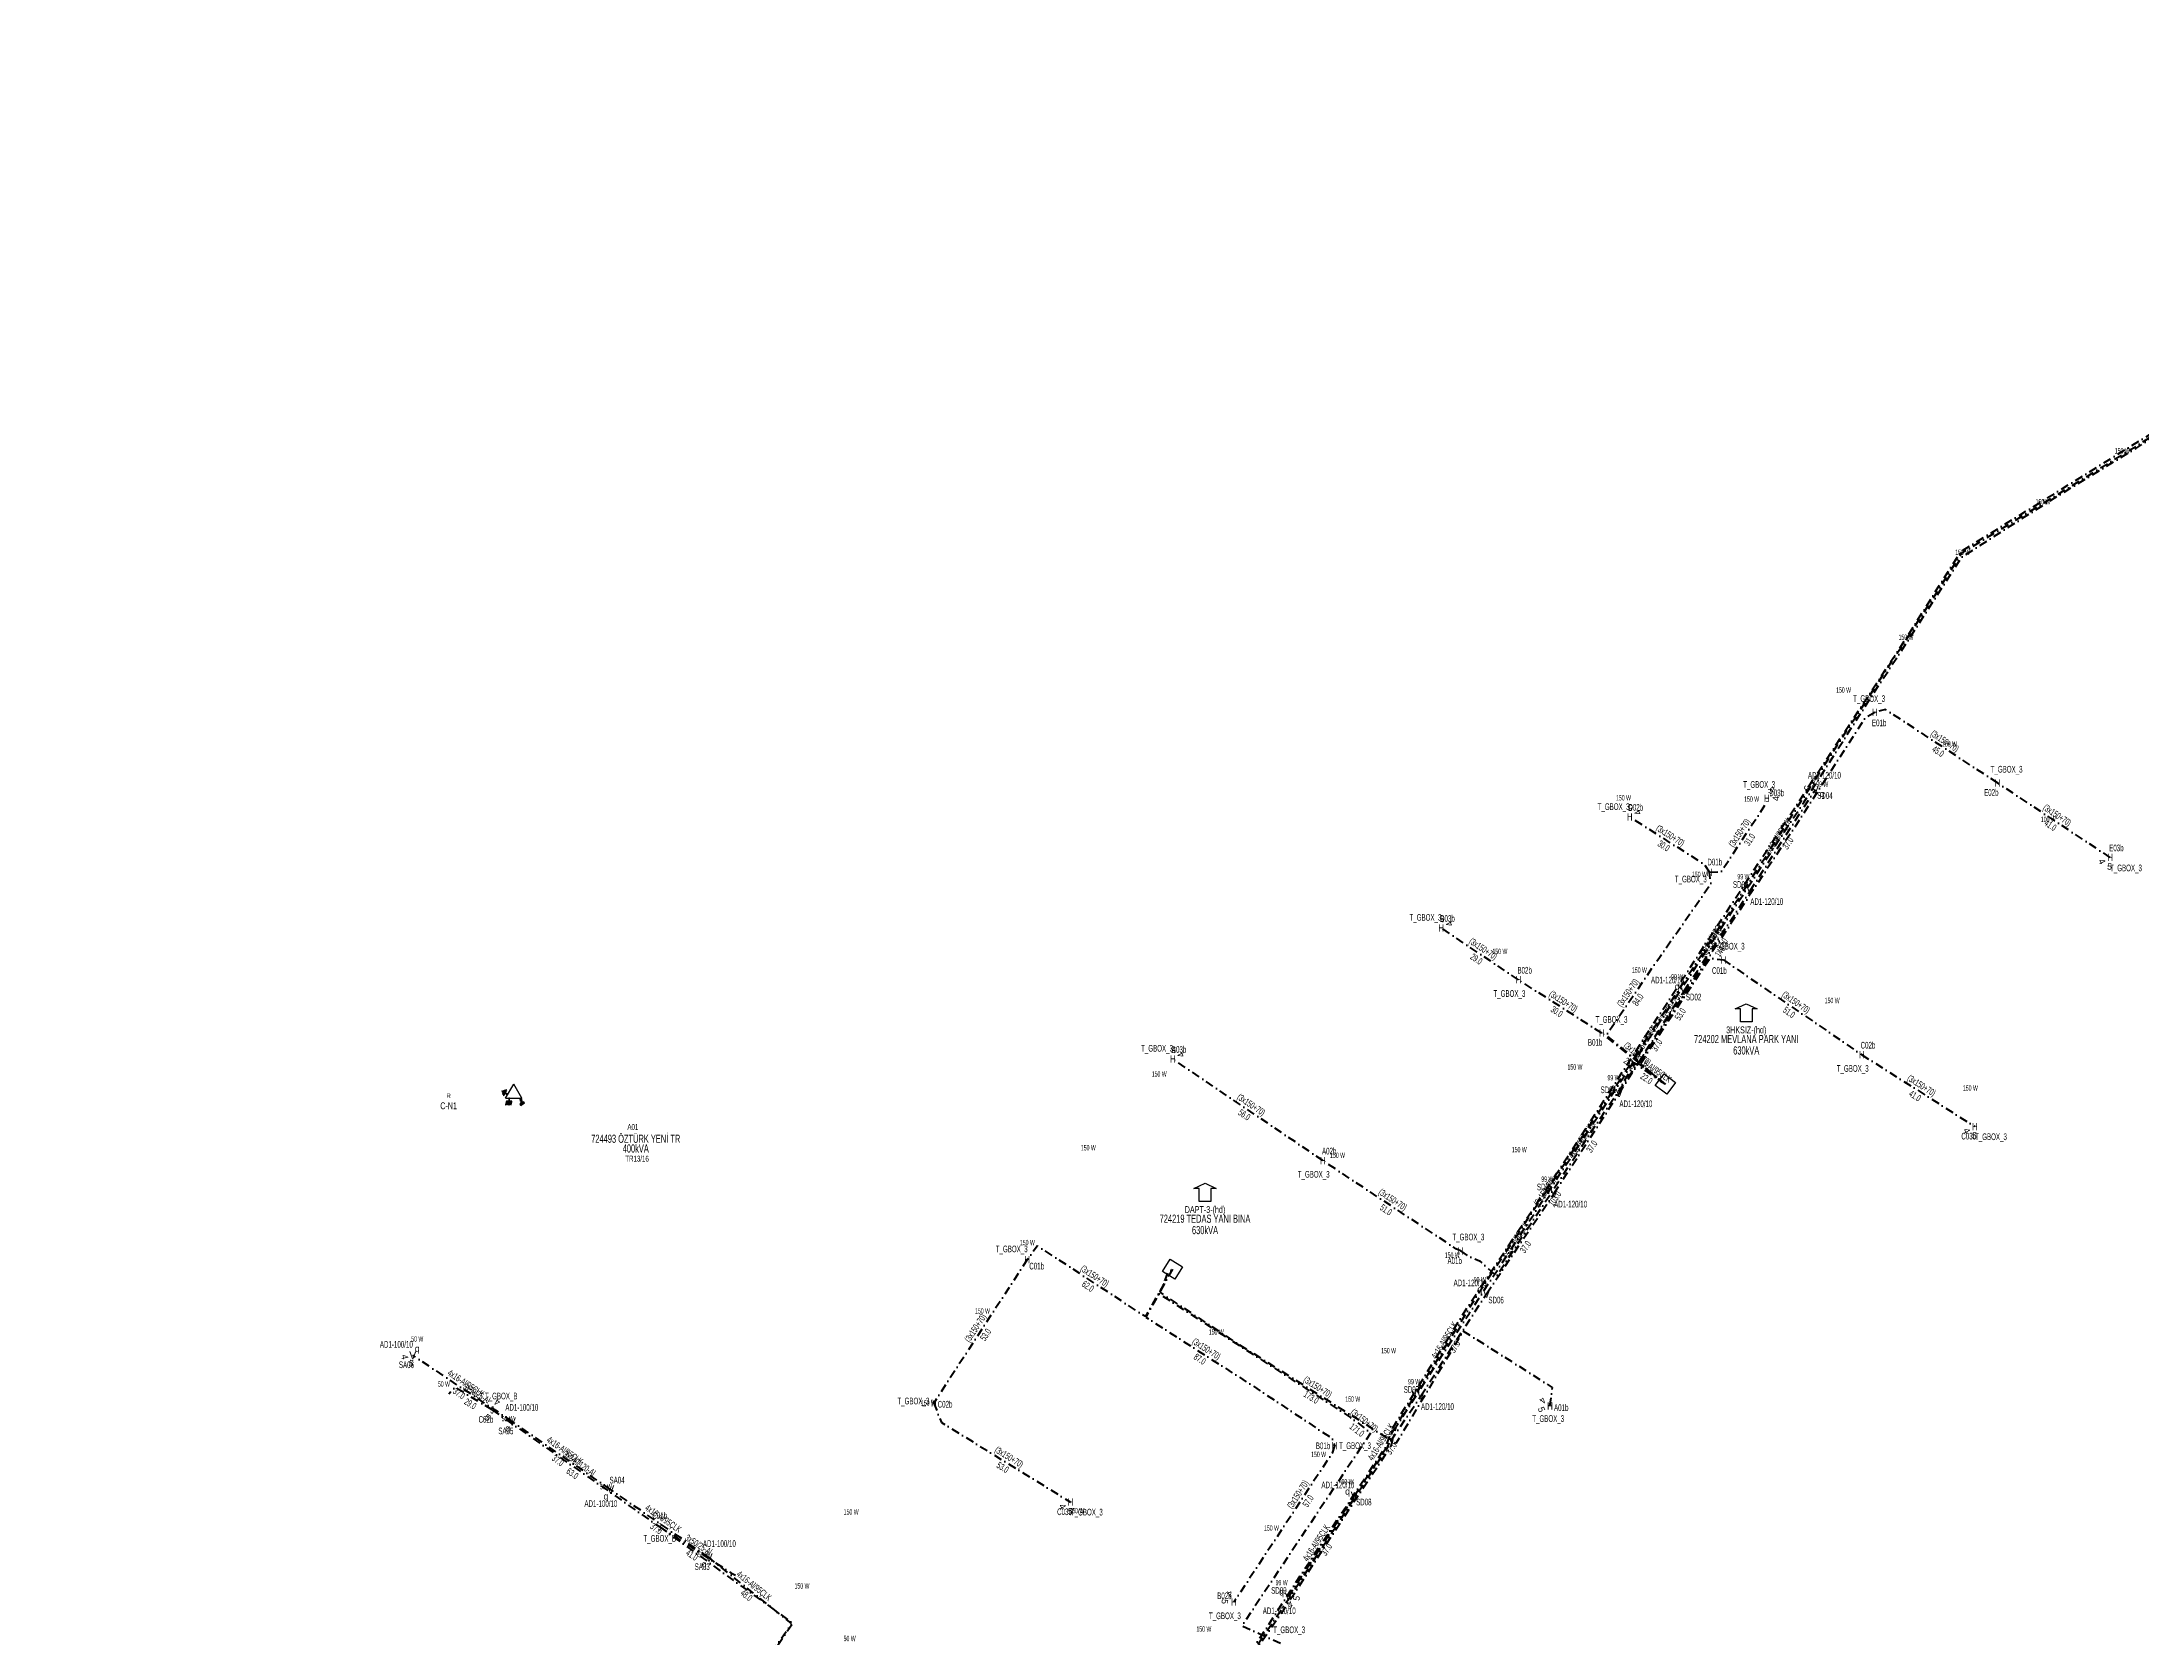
# Model space of a CAD drawing. Header units: millimetres. Extents: x 524161 to 529034, y 4027937 to 4030642.
# Drawn here: x 526650 to 527295, y 4029741 to 4030231 of the extents above; entities that cross this region are included whole.
import ezdxf
from ezdxf.enums import TextEntityAlignment as Align

# ---------------------------------------------------------------- set-up
doc = ezdxf.new("R2010")
doc.units = ezdxf.units.MM
doc.linetypes.add('DASHDOT', pattern=[5, 2.5, -1.25, 0, -1.25])
for name, color, linetype, lineweight in [('DIREK_AYD_YENI', 152, 'Continuous', 25), ('DIREK_BOX_MEVCUT', 5, 'Continuous', 25), ('DIREK_BOX_YENI', 5, 'Continuous', 25), ('HAT_AYD_YERALTI_YENI', 4, 'DASHDOT', 40), ('HAT_BOX_YERALTI_MEVCUT', 192, 'DASHDOT', 50), ('HAT_BOX_YERALTI_YENI', 5, 'DASHDOT', 50), ('HAT_OG_YERALTI_YENI', 1, 'DASHDOT', 70), ('NODE_AG_MEVCUT', 5, 'Continuous', 25), ('TRAFO_MEVCUT', 5, 'Continuous', 30), ('TRAFO_TADILAT_BYSK', 5, 'Continuous', 30)]:
    doc.layers.add(name, color=color, linetype=linetype, lineweight=lineweight)
doc.layers.add('GER_DUS_NOD_ISIM', color=5, linetype='Continuous')
doc.layers.add('LAMBA_GUCU', color=4, linetype='Continuous')
doc.styles.add('Direk', font='B_CAD')
doc.styles.get("Standard").update_dxf_attribs({"font": 'Arial'})

# ---------------------------------------------------------------- blocks, each defined once
blk = doc.blocks.new('MEV_DIREK')
h = blk.add_hatch(color=32)
h.paths.add_polyline_path([(-2.14, 0.97), (-2.35, 1.09), (-3.31, -0.55), (-3.09, -0.67), (-2.67, 0.06), (-1.89, -0.39), (-1.79, -0.22), (-2.56, 0.23)])
h.paths.add_polyline_path([(-3.46, -0.17), (-3.33, -0.25), (-2.61, 0.99), (-2.74, 1.06)])
h.paths.add_polyline_path([(-3.54, 0.29), (-3.41, 0.22), (-3.05, 0.82), (-3.18, 0.9)])
h.paths.add_polyline_path([(-3.58, 0.81), (-3.66, 0.68), (-3.53, 0.61), (-3.45, 0.74)])
h.paths.add_polyline_path([(-1.51, -2.34), (-2.26, -2.33), (-2.52, -3.47), (-2.42, -3.47), (-2.21, -2.53), (-1.91, -2.54), (-2.12, -3.47), (-2.02, -3.47), (-1.81, -2.54), (-1.51, -2.54), (-1.72, -3.47), (-1.62, -3.48), (-1.41, -2.54), (-1.11, -2.54), (-1.32, -3.48), (-1.22, -3.48), (-1.01, -2.54), (-0.71, -2.55), (-0.92, -3.48), (-0.82, -3.48), (-0.56, -2.35), (-1.31, -2.34), (-1.31, -1.44), (-1.51, -1.44)])
at = {"layer": 'TRAFO_MEVCUT'}
for points in [[(2.35, -1.57), (2.12, -1.92), (2.08, -1.44), (1.94, -1.44), (2.01, -2.32), (2.25, -1.96), (2.31, -2.67), (2.1, -2.67), (2.39, -2.87), (2.4, -2.86), (2.64, -2.49), (2.45, -2.63)], [(2.35, -1.57), (2.12, -1.92), (2.08, -1.44), (1.94, -1.44), (2.01, -2.32), (2.25, -1.96), (2.31, -2.67), (2.1, -2.67), (2.39, -2.87), (1.98, -3.19), (2.2, -3.79), (2.26, -3.74), (2.08, -3.26), (2.26, -3.13), (2.44, -3.6), (2.49, -3.56), (2.32, -3.08), (2.49, -2.94), (2.67, -3.42), (2.73, -3.38), (2.55, -2.9), (2.73, -2.76), (2.91, -3.24), (2.97, -3.2), (2.79, -2.72), (2.97, -2.58), (3.15, -3.06), (3.21, -3.01), (2.98, -2.42), (2.4, -2.86), (2.64, -2.49), (2.45, -2.63)], [(2.97, -2.58), (3.15, -3.06), (3.21, -3.01), (2.98, -2.42), (2.4, -2.86), (2.64, -2.49), (2.45, -2.63), (2.35, -1.57), (2.12, -1.92), (2.08, -1.44), (1.94, -1.44), (2.01, -2.32), (2.25, -1.96), (2.31, -2.67), (2.1, -2.67), (2.39, -2.87), (1.98, -3.19), (2.2, -3.79), (2.26, -3.74), (2.08, -3.26), (2.26, -3.13), (2.44, -3.6), (2.49, -3.56), (2.32, -3.08), (2.49, -2.94), (2.67, -3.42), (2.73, -3.38), (2.55, -2.9), (2.73, -2.76), (2.91, -3.24), (2.97, -3.2), (2.79, -2.72)]]:
    blk.add_hatch(color=32, dxfattribs=at).paths.add_polyline_path(points)
at = {"layer": 'TRAFO_MEVCUT', "linetype": 'Continuous'}
for p, q in [((-2.5, -1.44), (0, 2.89)), ((2.5, -1.44), (0, 2.89)), ((-2.5, -1.44), (2.5, -1.44))]:
    blk.add_line(p, q, dxfattribs=at)
at = {"layer": 'TRAFO_MEVCUT', "color": 32, "flags": 128}
blk.add_lwpolyline([(1.94, -1.44), (2.08, -1.44), (2.12, -1.92), (2.35, -1.57), (2.45, -2.63), (2.64, -2.49), (2.4, -2.86), (2.98, -2.42), (3.21, -3.01), (3.15, -3.06), (2.97, -2.58), (2.79, -2.72), (2.97, -3.2), (2.91, -3.24), (2.73, -2.76), (2.55, -2.9), (2.73, -3.38), (2.67, -3.42), (2.49, -2.94), (2.32, -3.08), (2.49, -3.56), (2.44, -3.6), (2.26, -3.13), (2.08, -3.26), (2.26, -3.74), (2.2, -3.79), (1.98, -3.19), (2.39, -2.87), (2.1, -2.67), (2.31, -2.67), (2.25, -1.96), (2.01, -2.32), (1.94, -1.44)], dxfattribs=at)
at = {"layer": 'TRAFO_TADILAT_BYSK', "color": 32, "flags": 128}
for points in [[(-3.53, 0.61), (-3.45, 0.74), (-3.58, 0.81), (-3.66, 0.68), (-3.53, 0.61)], [(-3.41, 0.22), (-3.05, 0.82), (-3.18, 0.9), (-3.54, 0.29), (-3.41, 0.22)], [(-3.33, -0.25), (-2.61, 0.99), (-2.74, 1.06), (-3.46, -0.17), (-3.33, -0.25)], [(-1.79, -0.22), (-2.56, 0.23), (-2.14, 0.97), (-2.35, 1.09), (-3.31, -0.55), (-3.09, -0.67), (-2.67, 0.06), (-1.89, -0.39), (-1.79, -0.22)], [(-1.31, -1.44), (-1.51, -1.44), (-1.51, -2.34), (-2.26, -2.33), (-2.52, -3.47), (-2.42, -3.47), (-2.21, -2.53), (-1.91, -2.54), (-2.12, -3.47), (-2.02, -3.47), (-1.81, -2.54), (-1.51, -2.54), (-1.72, -3.47), (-1.62, -3.48), (-1.41, -2.54), (-1.11, -2.54), (-1.32, -3.48), (-1.22, -3.48), (-1.01, -2.54), (-0.71, -2.55), (-0.92, -3.48), (-0.82, -3.48), (-0.56, -2.35), (-1.31, -2.34), (-1.31, -1.44)]]:
    blk.add_lwpolyline(points, dxfattribs=at)
blk = doc.blocks.new('MEV_BINA_KARE')
at = {"layer": 'TRAFO_MEVCUT', "linetype": 'Continuous'}
for p, q in [((-2.25, -2.25), (-2.25, 2.25)), ((-2.25, 2.25), (2.25, 2.25)), ((0, 1.8), (0, 2.7)), ((2.25, 2.25), (2.25, -2.25)), ((2.25, -2.25), (-2.25, -2.25))]:
    blk.add_line(p, q, dxfattribs=at)
blk = doc.blocks.new('MEV_DAPT')
at = {"layer": 'TRAFO_MEVCUT', "linetype": 'Continuous'}
for p, q in [((-3.4, 2), (0, 3.6)), ((-1.8, 2), (-3.4, 2)), ((-1.8, -2), (-1.8, 2)), ((0, 3.6), (3.4, 2)), ((3.4, 2), (1.8, 2)), ((1.8, 2), (1.8, -2)), ((1.8, -2), (-1.8, -2))]:
    blk.add_line(p, q, dxfattribs=at)
blk = doc.blocks.new('MEV_KSIZ')
at = {"layer": 'TRAFO_MEVCUT', "linetype": 'Continuous'}
for p, q in [((-3.4, 2), (0, 3.6)), ((-1.8, 2), (-3.4, 2)), ((-1.8, -2), (-1.8, 2)), ((0, 3.6), (3.4, 2)), ((1.8, 2), (1.8, -2)), ((3.4, 2), (1.8, 2)), ((1.8, -2), (-1.8, -2))]:
    blk.add_line(p, q, dxfattribs=at)

msp = doc.modelspace()

# ---------------------------------------------------------------- linework, layer by layer
at = {"layer": 'HAT_AYD_YERALTI_YENI', "flags": 128}
for points in [[(527174.620116, 4029970.182229), (527194.624443, 4030001.292721)], [(527154.298157, 4029939.452592), (527174.620116, 4029970.182229)], [(527134.394895, 4029908.071627), (527154.298157, 4029939.452592)], [(527148.570047, 4029910.851866), (527139.097685, 4029917.295191), (527134.403329, 4029909.129378), (527134.394895, 4029908.071627)], [(527114.409893, 4029877.329605), (527134.394895, 4029908.071627)], [(527093.650311, 4029846.485793), (527114.409893, 4029877.329605)], [(527073.498449, 4029815.180268), (527093.650311, 4029846.485793)], [(526794.44795, 4029807.277482), (526763.89452, 4029827.591803)], [(527053.040644, 4029784.471578), (527073.498449, 4029815.180268)], [(526824.650059, 4029786.393042), (526794.44795, 4029807.277482)], [(526854.867949, 4029765.517837), (526824.650059, 4029786.393042)], [(527032.815338, 4029753.507766), (527053.040644, 4029784.471578)], [(526871.222998, 4029732.44954), (526880.22676, 4029745.274804), (526854.867949, 4029765.517837)]]:
    msp.add_lwpolyline(points, dxfattribs=at)
at = {"layer": 'HAT_BOX_YERALTI_MEVCUT', "flags": 128}
for points in [[(527212.883467, 4030024.93292), (527209.926921, 4030023.261829), (527187.867485, 4029989.080265), (527140.438815, 4029917.368917), (527147.058908, 4029911.777188), (527148.570047, 4029910.851866)], [(527250.583135, 4030003.261879), (527216.161377, 4030025.832739), (527212.883467, 4030024.93292)], [(527162.134597, 4029975.865407), (527165.671453, 4029975.979844), (527180.068548, 4029997.832578), (527179.682911, 4029998.539578)], [(527285.147111, 4029980.405503), (527250.583135, 4030003.261879)], [(527162.134597, 4029975.865407), (527160.552499, 4029978.238555), (527137.606575, 4029992.843637)], [(527148.570047, 4029910.851866), (527130.419537, 4029925.874195), (527146.744814, 4029949.719384), (527162.530122, 4029972.305686), (527162.134597, 4029975.865407)], [(527103.435793, 4029942.848012), (527079.734479, 4029958.751944)], [(527148.570047, 4029910.851866), (527140.867834, 4029917.128539), (527162.266159, 4029949.49758), (527166.393755, 4029948.954475)], [(527166.393755, 4029948.954475), (527208.864543, 4029919.844063)], [(527129.037834, 4029926.489241), (527103.435793, 4029942.848012)], [(527148.570047, 4029910.851866), (527129.037834, 4029926.489241)], [(527043.375023, 4029887.351042), (526997.277318, 4029918.561805)], [(527085.616412, 4029859.652048), (527087.784191, 4029858.130799), (527091.473528, 4029856.553898), (527096.737466, 4029851.958396), (527129.323748, 4029901.506256), (527140.072168, 4029917.274316), (527148.570047, 4029910.851866)], [(527208.864543, 4029919.844063), (527243.594077, 4029897.811992)], [(527085.616412, 4029859.652048), (527084.250959, 4029860.282279), (527043.375023, 4029887.351042)], [(526952.608484, 4029856.94617), (526923.878225, 4029812.925469)], [(526997.194, 4029854.041), (526988.871167, 4029839.483265), (526955.700003, 4029861.207453), (526952.608484, 4029856.94617)], [(526997.194, 4029854.041), (526989.028093, 4029839.314203), (527024.215389, 4029816.675435), (527046.198466, 4029802.099117), (527046.940075, 4029799.82485)], [(526997.194, 4029854.041), (526992.896292, 4029846.583956), (527051.906647, 4029808.536897), (527058.076831, 4029803.780714), (527018.533093, 4029744.592092), (527030.668348, 4029739.086447)], [(527113.12741, 4029812.016115), (527113.918459, 4029817.701781), (527086.482422, 4029835.043003), (527065.827355, 4029800.499864), (527015.80703, 4029832.083246), (526993.383145, 4029846.946127), (526996.102377, 4029853.571164), (526997.194, 4029854.041)], [(526923.878225, 4029812.925469), (526926.217753, 4029806.993095), (526965.876563, 4029782.542045)], [(527046.940075, 4029799.82485), (527046.198466, 4029797.501143), (527016.069637, 4029751.843337)]]:
    msp.add_lwpolyline(points, dxfattribs=at)
at = {"layer": 'HAT_BOX_YERALTI_YENI', "flags": 128}
for points in [[(526788.284692, 4029810.84449), (526776.839042, 4029817.771268), (526774.958, 4029815.708)], [(526788.284692, 4029810.84449), (526839.74394, 4029774.889707)], [(526839.74394, 4029774.889707), (526880.603641, 4029745.340876), (526861.274884, 4029716.501493), (526878.08849, 4029704.367963), (526869.642, 4029692.691)], [(526839.74394, 4029774.889707), (526861.581026, 4029760.871378), (526862.952, 4029760.056)]]:
    msp.add_lwpolyline(points, dxfattribs=at)
at = {"layer": 'HAT_OG_YERALTI_YENI', "flags": 128}
for points in [[(526438.31, 4029502.833), (526440.204875, 4029506.449965), (526516.515248, 4029467.196261), (526525.44986, 4029476.423811), (526550.935474, 4029525.63741), (526563.119203, 4029543.33286), (526588.512949, 4029526.345918), (526607.01512, 4029513.73827), (526650.617829, 4029485.683815), (526701.164717, 4029453.135111), (526766.917481, 4029409.490948), (526777.50832, 4029404.758872), (526806.126118, 4029444.418183), (526859.044137, 4029525.504806), (526907.471165, 4029600.840955), (526947.284872, 4029650.393385), (526951.751612, 4029655.860141), (526954.00777, 4029657.381693), (526980.208196, 4029695.648981), (527007.937084, 4029737.346519), (527018.510589, 4029732.319771), (527040.264275, 4029765.773648), (527062.690904, 4029799.538765), (527065.036927, 4029805.669968), (527088.021301, 4029842.737903), (527115.280387, 4029883.503829), (527152.675375, 4029941.278138), (527191.871993, 4030001.079), (527221.934411, 4030046.793281), (527239.260552, 4030074.253548), (527305.429027, 4030115.254773), (527357.00048, 4030148.904155), (527362.859242, 4030149.129492), (527366.351966, 4030139.327333), (527395.195101, 4030094.935945), (527435.795157, 4030027.671284), (527460.728896, 4030043.604877), (527508.835156, 4030074.008259), (527547.535742, 4030098.995696), (527621.746716, 4030169.302446), (527663.197456, 4030213.389629), (527675.500856, 4030230.672977), (527702.87515, 4030216.144238), (527713.803994, 4030208.370111), (527743.052274, 4030178.757953), (527761.755245, 4030158.139618), (527811.636188, 4030112.198283), (527862.072895, 4030067.939694), (527911.50642, 4030026.279289), (527932.575429, 4030012.308395), (527950.264383, 4030000.252866), (527962.385571, 4029984.398993), (527984.243259, 4029950.823781), (528006.534689, 4029915.703418), (528034.467181, 4029868.512606), (528044.156672, 4029852.739016), (528056.96512, 4029838.233436), (528068.006633, 4029823.473863), (528081.75219, 4029803.644207), (528097.855141, 4029782.255724), (528110.924686, 4029766.369466), (528125.156201, 4029746.323368), (528129.749609, 4029739.389922), (528124.636192, 4029733.496493), (528129.314173, 4029724.148), (528138.327653, 4029714.007835), (528147.687805, 4029703.694334), (528156.256468, 4029694.176786), (528161.716556, 4029667.396351), (528127.843959, 4029657.183636), (528126.853823, 4029657.591163)], [(526005.13, 4028108.118), (526036.584425, 4028099.993211), (526021.639844, 4028023.317953), (526025.638449, 4028018.176889), (526160.067739, 4028000.659191), (526303.133008, 4027983.158803), (526351.840403, 4027979.257821), (526353.89097, 4027997.566451), (526369.563158, 4028042.971856), (526398.832723, 4028135.494036), (526417.063516, 4028190.536719), (526443.866874, 4028276.045381), (526478.305826, 4028388.130191), (526515.0377, 4028500.61163), (526534.423798, 4028558.532714), (526552.220092, 4028600.319819), (526576.275398, 4028703.33293), (526610.676849, 4028825.815043), (526638.463236, 4028921.50473), (526671.010398, 4029029.079225), (526698.034375, 4029120.235972), (526729.062561, 4029231.188529), (526761.984739, 4029336.617303), (526780.190703, 4029372.622099), (526793.210588, 4029394.371329), (526779.14956, 4029404.770632), (526810.054528, 4029448.125469), (526850.74737, 4029510.783203), (526908.272222, 4029600.650468), (526935.368996, 4029633.166596), (526984.70251, 4029699.774299), (527008.171691, 4029736.78486), (527018.658528, 4029731.931448), (527033.478769, 4029753.771803), (527063.269223, 4029799.327103), (527064.742581, 4029804.093847), (527091.855934, 4029847.670537), (527131.357585, 4029907.180899), (527179.00403, 4029980.115568), (527203.185204, 4030017.644649), (527231.374032, 4030060.889667), (527239.477903, 4030073.713484), (527294.685467, 4030107.600702), (527357.043625, 4030148.136221), (527362.330377, 4030148.396225), (527365.710432, 4030139.382745), (527384.2574, 4030110.695613), (527418.449117, 4030055.864233), (527430.567345, 4030035.959496), (527435.680762, 4030027.292688), (527459.947823, 4030042.286265), (527487.839731, 4030059.693204), (527510.177642, 4030073.895064), (527529.335446, 4030086.862165), (527546.135719, 4030097.329002), (527561.802641, 4030111.862571), (527578.869585, 4030127.796164), (527613.615693, 4030159.743731), (527657.880718, 4030206.523633), (527668.435368, 4030219.506538), (527675.460697, 4030229.457766), (527700.585772, 4030216.613557), (527712.753969, 4030207.938083), (527733.597641, 4030187.319748), (527738.593503, 4030181.777097), (527761.127203, 4030156.990028), (527785.35093, 4030135.132339), (527832.861985, 4030091.783801), (527858.64679, 4030069.150932), (527892.197964, 4030041.122704), (527918.675061, 4030019.039679), (527949.208224, 4029999.097355), (527956.477385, 4029990.123365), (527976.757714, 4029960.491551), (527998.502734, 4029926.127659), (528021.016303, 4029887.966608), (528042.423318, 4029853.039374), (528060.877387, 4029831.55332), (528075.974966, 4029807.892936), (528091.625171, 4029788.310109), (528105.370728, 4029771.74784), (528114.929611, 4029760.055301), (528128.337162, 4029739.774971), (528123.830422, 4029734.141547), (528128.675167, 4029723.212702), (528139.249103, 4029709.421583), (528154.515476, 4029694.03279), (528160.582242, 4029668.032368), (528137.106033, 4029661.202532), (528126.853823, 4029657.591163)], [(526373.838, 4027975.531), (526354.194776, 4027978.364674), (526352.504749, 4027979.266022), (526354.420113, 4027996.729639), (526373.76006, 4028054.5739), (526389.527274, 4028104.037324), (526415.507072, 4028183.97582), (526443.700532, 4028272.915093), (526466.333401, 4028348.030641), (526487.725792, 4028415.818059), (526513.177209, 4028492.618662), (526534.684695, 4028556.793466), (526540.543457, 4028571.215033), (526553.268485, 4028601.493374), (526562.507301, 4028638.448641), (526579.39609, 4028708.263146), (526598.204091, 4028778.421339), (526614.651265, 4028836.864614), (526627.950706, 4028883.029628), (526642.255875, 4028930.895682), (526655.309071, 4028975.071641), (526670.81874, 4029025.661294), (526689.704957, 4029089.933072), (526704.862488, 4029142.685784), (526720.888339, 4029198.992388), (526735.702022, 4029250.273155), (526749.911533, 4029295.750531), (526759.520349, 4029327.694479), (526762.6404, 4029336.447955), (526775.727279, 4029362.448377), (526779.546468, 4029369.96569), (526789.290216, 4029386.735193), (526793.795564, 4029394.312933), (526779.949185, 4029405.031056), (526802.099268, 4029436.456281), (526822.191999, 4029465.877484), (526851.426966, 4029509.705372), (526879.105684, 4029551.675966), (526909.199031, 4029600.338151), (526944.560184, 4029644.586296), (526951.626966, 4029654.186452), (526954.627014, 4029657.053165), (526969.893929, 4029678.986855), (527001.614676, 4029725.365783), (527008.466285, 4029736.142662), (527018.66645, 4029731.342584), (527031.466658, 4029749.676215), (527052.924845, 4029782.600064), (527064.306323, 4029799.648125), (527065.906349, 4029805.71489), (527088.366654, 4029840.572069), (527115.01834, 4029881.419886), (527143.67286, 4029925.06386), (527174.588794, 4029972.306281), (527191.181041, 4029997.492642), (527209.173837, 4030025.611368), (527226.766871, 4030052.665197), (527239.55804, 4030072.58358), (527266.811067, 4030089.975875), (527293.057981, 4030105.957256), (527326.679665, 4030127.639298), (527353.742719, 4030145.21809), (527357.420292, 4030147.572764), (527362.087034, 4030147.367633), (527365.522987, 4030138.495694), (527385.920775, 4030107.125309), (527414.059799, 4030062.119876), (527435.638602, 4030026.859726), (527474.859687, 4030051.059103), (527507.67452, 4030071.801953), (527527.335414, 4030084.9288), (527546.335723, 4030097.128999), (527553.735843, 4030103.329099), (527576.269542, 4030124.262773), (527595.287179, 4030140.050664), (527615.94884, 4030161.46033), (527634.520897, 4030181.057278), (527657.666406, 4030204.814366), (527675.452086, 4030228.600284), (527697.985786, 4030217.46677), (527706.769849, 4030211.602391), (527713.036617, 4030207.068984), (527730.28321, 4030190.012094), (527763.203381, 4030154.025347), (527784.062119, 4030135.169269), (527812.184698, 4030109.715571), (527843.765909, 4030081.334764), (527874.745393, 4030054.62107), (527905.412557, 4030028.820651), (527919.527448, 4030017.699468), (527945.461202, 4030000.76586), (527948.905644, 4029998.383793), (527966.50593, 4029973.983396), (527977.776068, 4029958.031746), (527994.536435, 4029931.068699), (528012.887489, 4029900.727718), (528029.189787, 4029873.560212), (528042.564891, 4029851.982056), (528055.734676, 4029837.224362), (528060.247569, 4029831.993508), (528070.463591, 4029816.061377), (528074.640413, 4029808.967138), (528086.865325, 4029793.312291), (528096.211438, 4029782.232895), (528104.489108, 4029772.060915), (528114.755672, 4029759.751584), (528119.459132, 4029752.529497), (528126.25025, 4029742.218258), (528127.82565, 4029739.584518), (528123.425639, 4029734.152781), (528127.913104, 4029723.786873), (528131.577835, 4029718.83832), (528141.850536, 4029706.003067), (528154.27242, 4029693.623077), (528160.107131, 4029668.196372), (528131.940993, 4029660.109456), (528126.853823, 4029657.591163)]]:
    msp.add_lwpolyline(points, dxfattribs=at)

# ---------------------------------------------------------------- block references
at = {"layer": 'TRAFO_MEVCUT'}
for name, p in [('MEV_KSIZ', (527173.399163, 4029931.907893)), ('MEV_KSIZ', (527173.399163, 4029931.907893)), ('MEV_DIREK', (526794.916588, 4029907.950952)), ('MEV_DAPT', (527007.194, 4029876.771993)), ('MEV_DAPT', (527007.194, 4029876.771993))]:
    msp.add_blockref(name, p, dxfattribs=at)
for p, rotation in [((527148.570047, 4029910.851866), 52.58965200000001), ((527148.570047, 4029910.851866), 52.58965200000001), ((526997.194, 4029854.041), 148.626995), ((526997.194, 4029854.041), 148.626995)]:
    msp.add_blockref('MEV_BINA_KARE', p, dxfattribs=dict(at, rotation=rotation))

# ---------------------------------------------------------------- texts
at = {"layer": 'DIREK_AYD_YENI', "color": 32, "style": 'Direk'}
for s, rotation, p in [('4', 192.258618, (527194.093631, 4030003.735719)), ('5', 259.758617, (527192.164274, 4030001.73721)), ('4', 281.380919, (526761.443678, 4029827.098476)), ('5', 348.880919, (526763.412398, 4029825.138732)), ('5', 439.347763, (527035.272257, 4029753.045647)), ('4', 371.847764, (527033.328618, 4029751.061025))]:
    msp.add_text(s, height=2, rotation=rotation, dxfattribs=at).set_placement(p, align=Align.MIDDLE_CENTER)
at = {"layer": 'DIREK_AYD_YENI', "width": 0.53}
for s, p in [('AD1-120/10', (527197.415293, 4030005.633018)), ('SD04', (527197.568364, 4029999.399753)), ('SD03', (527171.688411, 4029972.094063)), ('AD1-120/10', (527179.705462, 4029966.865955)), ('AD1-120/10', (527149.198146, 4029942.755854)), ('SD02', (527157.235798, 4029937.549892)), ('SD01', (527131.043256, 4029909.079852)), ('AD1-120/10', (527139.51333, 4029904.784883)), ('SD05', (527111.490789, 4029879.260623)), ('AD1-120/10', (527119.464166, 4029873.98615)), ('AD1-120/10', (527088.585371, 4029849.819975)), ('SD06', (527096.573745, 4029844.561336)), ('AD1-100/10', (526758.851387, 4029830.944874)), ('SA06', (526761.956679, 4029824.677224)), ('SD07', (527070.570463, 4029817.097791)), ('AD1-100/10', (526797.379123, 4029811.600097)), ('AD1-120/10', (527078.574618, 4029811.855911)), ('SA05', (526792.483626, 4029804.380685)), ('SA04', (526826.640052, 4029789.272265)), ('AD1-120/10', (527047.980286, 4029787.80975)), ('AD1-100/10', (526821.667782, 4029782.078131)), ('SD08', (527055.962219, 4029782.544299)), ('AD1-100/10', (526858.04774, 4029769.796564)), ('SA03', (526852.780262, 4029762.708644)), ('SD09', (527029.885067, 4029755.421795)), ('AD1-120/10', (527029.983336, 4029749.172128))]:
    msp.add_text(s, height=2.05, dxfattribs=at).set_placement(p, align=Align.MIDDLE_CENTER)
at = {"layer": 'DIREK_AYD_YENI', "style": 'Direk'}
for p in [(527194.624443, 4030001.292721), (527174.620116, 4029970.182229), (527154.298157, 4029939.452592), (527134.394895, 4029908.071627), (527114.409893, 4029877.329605), (527093.650311, 4029846.485793), (526763.89452, 4029827.591803), (527073.498449, 4029815.180268), (526794.44795, 4029807.277482), (526824.650059, 4029786.393042), (527053.040644, 4029784.471578), (526854.867949, 4029765.517837), (527032.815338, 4029753.507766)]:
    msp.add_text('V', height=2.5, dxfattribs=at).set_placement(p, align=Align.MIDDLE_CENTER)
at = {"layer": 'DIREK_AYD_YENI', "color": 4, "style": 'Direk'}
for p in [(527196.727244, 4029999.940601), (527172.526041, 4029971.547825), (527152.199843, 4029940.811664), (527132.627128, 4029909.839394), (527112.324819, 4029878.708904), (527091.562144, 4029847.860405), (526765.278692, 4029829.673645), (527071.40703, 4029816.549927), (526793.044862, 4029805.208342), (526823.228636, 4029784.336453), (527050.953805, 4029785.848205), (526853.376744, 4029763.511271), (527030.722287, 4029754.87493)]:
    msp.add_text('q', height=2, dxfattribs=at).set_placement(p, align=Align.MIDDLE_CENTER)
at = {"layer": 'DIREK_BOX_MEVCUT', "width": 0.53}
for s, p in [('T_GBOX_3', (527211.141227, 4030029.157187)), ('E01b', (527214.217948, 4030021.697312)), ('T_GBOX_3', (527253.356379, 4030007.473384)), ('T_GBOX_3', (527177.363772, 4030002.791333)), ('D03b', (527182.755546, 4030000.21556)), ('E02b', (527248.658257, 4030000.338722)), ('T_GBOX_3', (527132.657776, 4029995.993547)), ('D02b', (527139.485926, 4029995.796269)), ('D01b', (527163.735981, 4029978.977572)), ('E03b', (527287.077656, 4029983.324921)), ('T_GBOX_3', (527290.018036, 4029977.184471)), ('T_GBOX_3', (527156.369696, 4029973.765431)), ('T_GBOX_3', (527074.894098, 4029961.999911)), ('B03b', (527081.684669, 4029961.658274)), ('T_GBOX_3', (527168.004831, 4029953.159865)), ('B02b', (527105.353268, 4029945.77603)), ('C01b', (527165.14165, 4029945.686106)), ('T_GBOX_3', (527100.676462, 4029938.634467)), ('T_GBOX_3', (527132.028513, 4029930.66214)), ('T_GBOX_3', (526992.455866, 4029921.826202)), ('A03b', (526999.239567, 4029921.460008)), ('B01b', (527126.998972, 4029923.644414)), ('C02b', (527210.791691, 4029922.765724)), ('T_GBOX_3', (527206.087026, 4029915.633195)), ('C03b', (527241.719166, 4029894.856538)), ('T_GBOX_3', (527248.549514, 4029894.668312)), ('A02b', (527045.322399, 4029890.259259)), ('T_GBOX_3', (527040.559331, 4029883.14608)), ('T_GBOX_3', (527088.059787, 4029863.898175)), ('T_GBOX_3', (526947.822675, 4029860.240972)), ('C01b', (526955.491348, 4029854.961455)), ('A01b', (527083.870769, 4029856.618447)), ('T_GBOX_3', (526917.619974, 4029813.561601)), ('C02b', (526927.360283, 4029812.571529)), ('A01b', (527116.594018, 4029811.533804)), ('T_GBOX_3', (527112.591835, 4029808.166673)), ('B01b', (527043.440092, 4029799.813854)), ('T_GBOX_3', (527053.244907, 4029799.84466)), ('C03b', (526964.039736, 4029779.562772)), ('T_GBOX_3', (526970.888186, 4029779.452204)), ('B02b', (527013.148348, 4029753.771048)), ('T_GBOX_3', (527013.29106, 4029747.632629)), ('T_GBOX_3', (527033.034309, 4029743.336557))]:
    msp.add_text(s, height=2.05, dxfattribs=at).set_placement(p, align=Align.MIDDLE_CENTER)
at = {"layer": 'DIREK_BOX_MEVCUT', "style": 'Direk', "width": 0.8}
for p in [(527212.883467, 4030024.93292), (527250.583135, 4030003.261879), (527179.682911, 4029998.539578), (527137.606575, 4029992.843637), (527285.147111, 4029980.405503), (527162.134597, 4029975.865407), (527079.734479, 4029958.751944), (527166.393755, 4029948.954475), (527103.435793, 4029942.848012), (527129.037834, 4029926.489241), (527208.864543, 4029919.844063), (526997.277318, 4029918.561805), (527243.594077, 4029897.811992), (527043.375023, 4029887.351042), (526952.608484, 4029856.94617), (527085.616412, 4029859.652048), (526923.878225, 4029812.925469), (527113.12741, 4029812.016115), (527046.940075, 4029799.82485), (526965.876563, 4029782.542045), (527016.069637, 4029751.843337)]:
    msp.add_text('H', height=2.25, dxfattribs=at).set_placement(p, align=Align.MIDDLE_CENTER)
at = {"layer": 'DIREK_BOX_MEVCUT', "color": 32, "style": 'Direk'}
for s, rotation, p in [('5', 508.61046, (527181.141302, 4030000.929786)), ('4', 448.61046, (527182.482088, 4029998.471679)), ('5', 537.523245, (527137.727574, 4029995.641021)), ('4', 477.523245, (527140.08968, 4029994.13754)), ('4', 296.524238, (527282.641824, 4029979.15509)), ('5', 356.524238, (527284.977358, 4029977.610654)), ('5', 536.137805, (527079.923078, 4029961.545585)), ('4', 476.137805, (527082.248142, 4029959.985432)), ('5', 535.899769, (526997.477522, 4029921.354638)), ('4', 475.899769, (526999.796085, 4029919.78484)), ('4', 297.609364, (527241.112919, 4029896.514357)), ('5', 357.609364, (527243.477282, 4029895.014429)), ('5', 292.07926, (527110.532748, 4029810.963626)), ('4', 232.07926, (527110.918597, 4029813.736913)), ('4', 298.34471, (526963.412263, 4029781.212675)), ('5', 358.34471, (526965.795681, 4029779.743214)), ('5', 266.579842, (527013.274624, 4029752.010379)), ('4', 206.579842, (527014.816793, 4029754.34741))]:
    msp.add_text(s, height=2, rotation=rotation, dxfattribs=at).set_placement(p, align=Align.MIDDLE_CENTER)
at = {"layer": 'DIREK_BOX_YENI', "width": 0.53}
for s, p in [('T_GBOX_B', (526791.051985, 4029815.095668)), ('C02b', (526786.37528, 4029807.911208)), ('C01b', (526839.74394, 4029778.389707)), ('T_GBOX_B', (526839.74394, 4029771.389707))]:
    msp.add_text(s, height=2.05, dxfattribs=at).set_placement(p, align=Align.MIDDLE_CENTER)
at = {"layer": 'DIREK_BOX_YENI', "style": 'Direk', "width": 0.8}
for p in [(526788.284692, 4029810.84449), (526839.74394, 4029774.889707)]:
    msp.add_text('J', height=2.25, dxfattribs=at).set_placement(p, align=Align.MIDDLE_CENTER)
at = {"layer": 'DIREK_BOX_YENI', "color": 32, "style": 'Direk'}
for s, rotation, p in [('4', 146.937996, (526789.812222, 4029813.191116)), ('5', 326.937996, (526786.757163, 4029808.497864))]:
    msp.add_text(s, height=2, rotation=rotation, dxfattribs=at).set_placement(p, align=Align.MIDDLE_CENTER)
at = {"layer": 'GER_DUS_NOD_ISIM', "width": 0.6}
msp.add_text('C-N1', height=2.1, dxfattribs=at).set_placement((526774.906044, 4029905.22017), align=Align.TOP_CENTER)
at = {"layer": 'HAT_AYD_YERALTI_YENI', "lineweight": 30, "width": 0.53}
for rotation, p in [(57.258617, (527183.907327, 4029986.197196)), (56.522753, (527163.750147, 4029955.286276)), (57.615236, (527143.628726, 4029924.217371)), (325.775537, (527144.311937, 4029914.776343)), (56.972611, (527123.689745, 4029893.1639)), (56.057277, (527103.324945, 4029862.382308)), (58.198637, (527081.577807, 4029831.680085)), (326.380918, (526779.641854, 4029818.142469)), (57.846518, (527062.081232, 4029800.450847)), (325.33655, (526810.032446, 4029797.534393)), (325.362402, (526840.24213, 4029776.654788)), (56.847763, (527042.216354, 4029769.454507)), (321.400883, (526868.077642, 4029756.060621))]:
    msp.add_text('4x16-Al/95ÇLK', height=2.05, rotation=rotation, dxfattribs=at).set_placement(p, align=Align.CENTER)
for s, rotation, p in [('37.0', 57.258617, (527185.337231, 4029985.277754)), ('37.0', 56.522753, (527165.168126, 4029954.348546)), ('37.0', 57.615236, (527145.064326, 4029923.306848)), ('22.0', 325.775537, (527143.355795, 4029913.370714)), ('37.0', 56.972611, (527125.115043, 4029892.237332)), ('37.0', 56.057277, (527104.735259, 4029861.43309)), ('37.0', 58.198637, (527083.022604, 4029830.784226)), ('37.0', 326.380918, (526778.700616, 4029816.726816)), ('37.0', 57.846518, (527063.520496, 4029799.546126)), ('37.0', 325.33655, (526809.065563, 4029796.136131)), ('37.0', 325.362402, (526839.275878, 4029775.25609)), ('37.0', 56.847763, (527043.639629, 4029768.524836)), ('48.0', 321.400883, (526867.017067, 4029754.73202))]:
    msp.add_text(s, height=2.05, rotation=rotation, dxfattribs=at).set_placement(p, align=Align.TOP_CENTER)
at = {"layer": 'HAT_BOX_YERALTI_MEVCUT', "lineweight": 30, "width": 0.53}
for rotation, p in [(326.746547, (527233.838348, 4030015.258124)), (56.622168, (527172.160199, 4029987.373845)), (326.524238, (527268.333969, 4029992.542693)), (327.523245, (527149.53595, 4029986.258164)), (326.137805, (527092.058753, 4029951.505801)), (416.520026, (527163.444183, 4029953.69349)), (55.603049, (527137.880803, 4029938.276974)), (327.422906, (527116.694482, 4029935.384894)), (56.532353, (527150.857929, 4029933.781806)), (325.572403, (527188.109709, 4029935.100384)), (321.319442, (527139.335172, 4029919.3341)), (325.899769, (527020.802717, 4029903.660273)), (327.609364, (527226.684645, 4029909.54578)), (326.486775, (527064.282301, 4029874.525355)), (56.668166, (527112.32043, 4029877.19939)), (326.778736, (526972.751277, 4029851.056436)), (416.869389, (526937.531541, 4029835.400387)), (327.24362, (527007.081649, 4029828.709651)), (327.731236, (527041.271001, 4029817.010275)), (322.373766, (527055.51067, 4029806.832014)), (328.34471, (526946.493244, 4029795.491108)), (416.736232, (527036.556492, 4029784.352091))]:
    msp.add_text('(3x150+70)', height=2.05, rotation=rotation, dxfattribs=at).set_placement(p, align=Align.CENTER)
for s, rotation, p in [('45.0', 326.746547, (527232.906164, 4030013.836494)), ('41.0', 326.524238, (527267.396276, 4029991.12469)), ('30.0', 327.523245, (527148.623123, 4029984.824028)), ('31.0', 56.622168, (527173.579802, 4029986.438577)), ('140.0', 416.520026, (527164.862117, 4029952.755693)), ('29.0', 326.137805, (527091.111518, 4029950.094155)), ('30.0', 327.422906, (527115.779145, 4029933.952359)), ('84.0', 55.603049, (527139.283548, 4029937.316605)), ('53.0', 56.532353, (527152.276064, 4029932.844313)), ('51.0', 325.572403, (527187.148589, 4029933.698154)), ('25.0', 321.319442, (527138.27271, 4029918.007007)), ('41.0', 327.609364, (527225.773975, 4029908.110274)), ('56.0', 325.899769, (527019.849625, 4029902.252574)), ('103.0', 56.668166, (527113.740784, 4029876.265262)), ('51.0', 326.486775, (527063.343681, 4029873.107966)), ('62.0', 326.778736, (526971.819892, 4029849.634282)), ('53.0', 416.869389, (526938.955167, 4029834.471253)), ('87.0', 327.24362, (527006.161833, 4029827.279987)), ('173.0', 327.731236, (527040.363385, 4029815.572835)), ('171.0', 322.373766, (527054.472807, 4029805.485597)), ('53.0', 328.34471, (526945.601071, 4029794.044032)), ('57.0', 416.736232, (527037.977954, 4029783.419651))]:
    msp.add_text(s, height=2.05, rotation=rotation, dxfattribs=at).set_placement(p, align=Align.TOP_CENTER)
at = {"layer": 'HAT_BOX_YERALTI_YENI', "lineweight": 30, "width": 0.53}
for s, rotation, p in [('3x50/25-Al', 328.818148, (526783.00196, 4029815.035078)), ('3x240/120-Al', 325.057845, (526814.501153, 4029793.563869)), ('3x50/25-Al', 327.301545, (526851.121668, 4029768.595839))]:
    msp.add_text(s, height=2.05, rotation=rotation, dxfattribs=at).set_placement(p, align=Align.CENTER)
for s, rotation, p in [('29.0', 328.818148, (526782.121774, 4029813.58068)), ('63.0', 325.057845, (526813.527479, 4029792.170327)), ('41.0', 327.301545, (526850.203298, 4029767.165246))]:
    msp.add_text(s, height=2.05, rotation=rotation, dxfattribs=at).set_placement(p, align=Align.TOP_CENTER)
at = {"layer": 'LAMBA_GUCU', "width": 0.55}
for s, p in [('150 W', (527288.853486, 4030105.194994)), ('150 W', (527264.537038, 4030089.565517)), ('150 W', (527239.866319, 4030074.067189)), ('150 W', (527222.461223, 4030047.996277)), ('150 W', (527203.288207, 4030031.782195)), ('100 W', (527235.808537, 4030015.194194)), ('150 W', (527135.698651, 4029998.714968)), ('150 W', (527175.056112, 4029998.302925)), ('99 W', (527196.726586, 4030002.882706)), ('100 W', (527266.147634, 4029992.087158)), ('150 W', (527159.025212, 4029975.20904)), ('99 W', (527172.525383, 4029974.48993)), ('150 W', (527097.749296, 4029951.54756)), ('150 W', (527140.581759, 4029945.836872)), ('99 W', (527152.199185, 4029943.75377)), ('150 W', (527199.788597, 4029936.490197)), ('150 W', (526993.128853, 4029913.948856)), ('150 W', (527120.801271, 4029916.079349)), ('99 W', (527132.62647, 4029912.781499)), ('150 W', (527242.226403, 4029909.632675)), ('150 W', (526971.352822, 4029891.287154)), ('150 W', (527047.891064, 4029888.985451)), ('150 W', (527103.696547, 4029890.729309)), ('99 W', (527112.324161, 4029881.651009)), ('150 W', (526952.631112, 4029862.201109)), ('150 W', (527083.114825, 4029858.318231)), ('99 W', (527091.561486, 4029850.80251)), ('150 W', (526938.855459, 4029841.211955)), ('50 W', (526765.278034, 4029832.615751)), ('150 W', (527010.640174, 4029834.742816)), ('150 W', (527063.554407, 4029829.011164)), ('50 W', (526773.464666, 4029818.795388)), ('99 W', (527071.406372, 4029819.492032)), ('150 W', (526922.231345, 4029812.95782)), ('150 W', (527052.558695, 4029814.152717)), ('50 W', (526793.044204, 4029808.150447)), ('150 W', (527042.068322, 4029797.169234)), ('50 W', (526823.227978, 4029787.278559)), ('99 W', (527050.953147, 4029788.79031)), ('150 W', (526898.532728, 4029779.524041)), ('150 W', (526967.793856, 4029779.917661)), ('150 W', (527027.598773, 4029774.584122)), ('50 W', (526853.376086, 4029766.453376)), ('150 W', (526883.422884, 4029756.79174)), ('99 W', (527030.721629, 4029757.817035)), ('50 W', (526898.060239, 4029740.672635)), ('150 W', (527006.841488, 4029743.562504))]:
    msp.add_text(s, height=1.65, dxfattribs=at).set_placement(p, align=Align.MIDDLE_CENTER)
at = {"layer": 'NODE_AG_MEVCUT', "style": 'Direk'}
msp.add_text('R', height=1.4, dxfattribs=at).set_placement((526774.906044, 4029907.22017), align=Align.MIDDLE_CENTER)
at = {"layer": 'TRAFO_MEVCUT', "width": 0.6}
for s, height, p in [('3HKSIZ-(hd)', 2.1, (527173.399163, 4029926.407893)), ('3HKSIZ-(hd)', 2.1, (527173.399163, 4029926.407893)), ('724202 MEVLANA PARK YANI', 2.5, (527173.399163, 4029923.407893)), ('724202 MEVLANA PARK YANI', 2.5, (527173.399163, 4029923.407893)), ('630kVA', 2.5, (527173.399163, 4029919.907893)), ('630kVA', 2.5, (527173.399163, 4029919.907893)), ('724493 ÖZTÜRK YENİ TR', 2.5, (526832.369102, 4029892.818343)), ('A01', 1.8, (526831.489259, 4029896.787387)), ('400kVA', 2.5, (526832.369102, 4029889.818343)), ('724219 TEDAS YANI BINA', 2.5, (527007.194, 4029868.271993)), ('724219 TEDAS YANI BINA', 2.5, (527007.194, 4029868.271993)), ('DAPT-3-(hd)', 2.1, (527007.194, 4029871.271993)), ('DAPT-3-(hd)', 2.1, (527007.194, 4029871.271993)), ('630kVA', 2.5, (527007.194, 4029864.771993)), ('630kVA', 2.5, (527007.194, 4029864.771993))]:
    msp.add_text(s, height=height, dxfattribs=at).set_placement(p, align=Align.CENTER)
msp.add_text('TR13/16', height=1.8, dxfattribs=at).set_placement((526832.777264, 4029888.845951), align=Align.TOP_CENTER)

doc.saveas('drawing.dxf')
